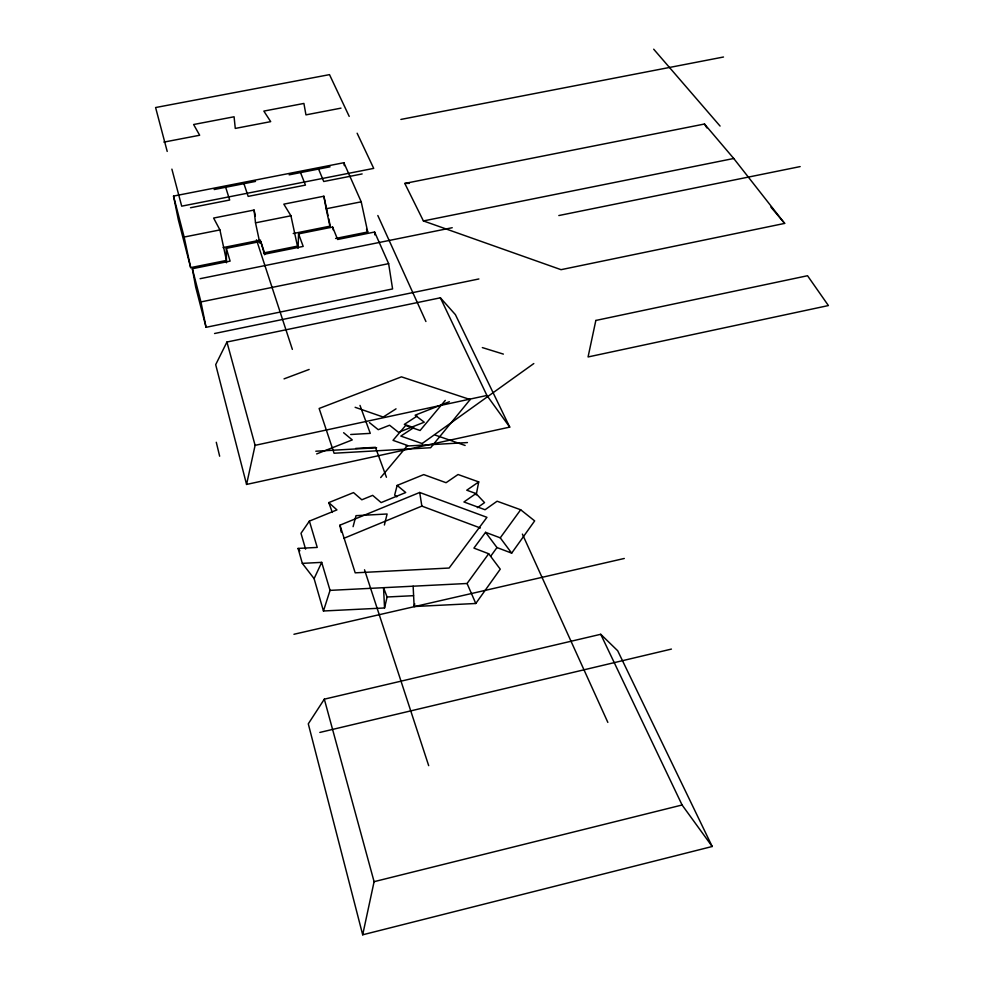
<?xml version="1.0" encoding="UTF-8"?>
<svg xmlns="http://www.w3.org/2000/svg" width="984" height="984" viewBox="0 0 984 984"><rect width="100%" height="100%" fill="white"/><g stroke="black" fill="none" stroke-linecap="round" stroke-linejoin="round"><path stroke-width="1.48" d="M298.066 248.337L298.558 233.872L332.604 227.046L337.635 239.481L374.609 232.027L388.631 263.65L392.591 288.927L206.062 327.315L195.656 286.959L192.347 268.73L230.108 261.129L226.32 248.349L260.735 241.449L264.917 254.118L303.195 246.406L298.558 233.872M476.207 494.927L478.716 481.914L458.04 474.509L446.072 482.701L423.735 474.596L397.142 485.419L394.67 495.038L396.81 496.822M477.388 507.67L484.546 502.615L475.985 493.55L463.944 501.975L485.063 509.737L497.104 501.213L520.671 509.761L534.656 520.893L511.68 553.131L500.253 537.842L485.579 532.332L473.919 548.1L488.691 553.746L500.253 569.17L475.789 603.487L414.153 606.525L414.731 603.782M362.69 934.8L374.092 881.676L324.326 699.169L600.732 634.286L617.681 650.731L712.195 846.498L362.69 934.8L308.287 723.83L324.326 699.169M246.566 484.436L255.102 445.334L226.935 342.026L440.377 297.808L455.407 314.646L509.724 427.118L246.566 484.436L215.693 364.658L226.935 342.026M384.547 607.977L387.093 596.993L383.539 587.682L384.547 607.977L323.453 610.99L314.105 578.641L302.322 563.365L298.078 548.42L317.242 547.424L309.394 521.102L336.946 509.897L328.779 502.603L353.514 492.603L361.817 499.786L372.678 495.358L381.128 502.59L405.728 492.529L397.142 485.419M384.4 525.013L387.106 513.992L356.023 515.665L353.084 526.674M323.453 610.99L330.046 590.375L321.694 562.368L302.322 563.365M314.105 578.641L321.694 562.368M309.394 521.102L300.993 533.303L305.581 549.146M490.77 556.12L496.969 547.559L485.579 532.332M330.046 590.375L467.068 583.487L488.691 553.746M500.253 537.842L520.671 509.761M380.685 477.572L407.536 445.481L393.01 440.34L405.642 425.482L420.082 430.5L445.272 400.377M422.111 443.563L533.808 363.551M478.716 481.914L466.773 490.204L475.985 493.55M417.13 416.06L404.35 424.375L413.747 427.634L400.832 436.084L422.456 443.686M396.035 408.84L383.219 417.044L355.138 407.302M343.822 538.334L421.853 506.096L480.352 527.99M339.947 525.173L419.701 492.467L486.945 517.326L449.122 568.039L355.199 572.836L339.947 525.173L341.177 532.049M316.663 453.919L352.26 439.909L343.613 432.714M449.344 401.73L415.125 415.187L424.252 422.197L398.557 432.357L389.59 425.236L378.25 429.688L369.455 422.616M284.044 378.865L309.148 369.443M374.092 881.676L682.084 804.998L712.195 846.498M319.837 732.44L671.432 649.083M293.933 634.274L624.287 558.469M255.102 445.334L486.92 395.47L509.724 427.118M214.561 333.514L478.888 278.964M784.654 223.405L561.04 269.678L423.403 220.933L404.805 183.43L704.482 124.021L733.732 158.486L784.654 223.405L770.89 207.107M192.347 268.73L200.945 301.916L388.631 263.65M200.096 278.693L452.222 227.722M558.826 215.545L800.152 166.591M335.593 238.46L367.721 231.99L361.214 201.818L343.871 162.717L173.528 196.087L178.301 219.641L190.662 267.623L226.443 260.428L219.924 229.924L213.614 218.054L254.069 210.047L255.36 216.049M263.515 252.962L297.451 246.135L290.932 215.791L283.822 204.155L323.871 196.222L328.053 215.656M423.403 220.933L733.732 158.486M173.528 196.087L184.143 237.046L219.924 229.924M259.862 243.122L255.52 222.839L290.932 215.791M330.193 227.513L326.159 208.78L361.214 201.818M223.06 247.587L260.514 240.084M293.232 233.54L330.304 226.111M190.515 207.735L229.678 200.023L225.754 187.526M362.137 173.934L323.736 181.499L318.681 169.322M214.143 189.531L255.496 181.425M289.148 174.832L330.046 166.813M400.882 119.433L723.498 57.011M163.873 142.114L199.666 135.251L193.614 124.513L234.081 116.776L235.274 128.424L270.698 121.635L263.847 111.094L303.908 103.443L305.95 114.87L341.005 108.142M350.71 434.498L370.279 433.366L359.996 405.42M355.63 448.446L375.421 447.314L386.441 477.252M315.803 451.226L376.614 447.745M406.072 446.072L467.437 442.566M387.093 596.993L413.551 595.677M404.805 183.43L409.381 183.356M482.344 347.586L503.377 354.105M435.309 435.125L465.124 445.469M496.969 547.559L511.68 553.131M653.696 49.2L720.067 126.063M298.078 548.42L299.874 550.757M704.482 124.021L706.869 127.883M440.377 297.808L486.92 395.47M600.732 634.286L682.084 804.998M349.197 116.383L329.505 74.636L155.595 107.539L167.206 151.425M357.131 133.221L373.711 168.387L181.696 206.16L171.892 169.137M377.831 215.521L425.924 321.51M522.406 534.115L607.841 722.391M366.503 229.21L367.721 231.99M467.068 583.487L475.789 603.487M300.624 172.852L305.458 185.103L248.165 196.382L244.02 183.947M328.779 502.603L332.321 512.443M256.48 239.813L292.359 349.382M364.535 569.785L428.68 765.65M260.735 241.449L264.585 254.721M216.283 442.271L219.653 456.207M332.604 227.046L333.318 230.01M328.693 218.645L329.984 224.623M184.143 237.046L190.662 267.623M200.945 301.916L206.062 327.315M323.871 196.222L326.159 208.78M343.871 162.717L344.351 165.656M419.701 492.467L421.853 506.096M254.069 210.047L255.52 222.839M374.609 232.027L374.793 234.868M413.132 586.193L414.153 606.525M226.32 248.349L226.455 262.765M595.837 320.452L588.063 356.958L828.405 305.557L807.532 275.729L595.837 320.452M470.155 399.541L430.648 447.732L334.068 453.23L319.136 408.471L401.447 376.847L470.155 399.541"/></g></svg>
